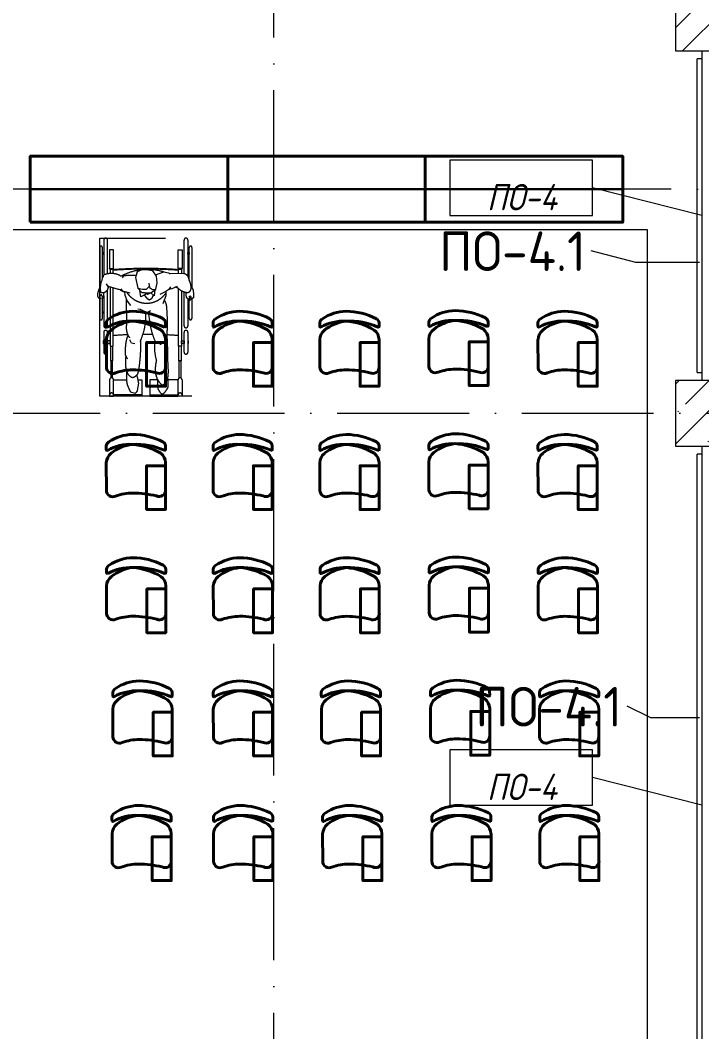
# Model space of a CAD drawing. Header units: millimetres. Extents: x -6467 to 105918, y -7090 to 92481.
# Drawn here: x 95574 to 100750, y 56688 to 64364 of the extents above; entities that cross this region are included whole.
import ezdxf

# ---------------------------------------------------------------- set-up
doc = ezdxf.new("R2010")
doc.units = ezdxf.units.MM
for name, pattern in [('50_200_ШТРИХ_1Т_ш5_п1_п1_', [1400, 1000, -200, 0, -200]), ('IMPORT-200_ШТРИХ__ш1_п0_6_ _4_', [128000, 80000, -48000]), ('IMPORT-ACAD_ISO03W100', [6000, 2400, -3600])]:
    doc.linetypes.add(name, pattern=pattern)
for name, color, linetype, lineweight in [('A-FLOR', 7, 'Continuous', 9), ('A-FLOR-IDEN', 7, 'Continuous', 9), ('A-WALL', 7, 'Continuous', 5), ('A-WALL-IDEN', 7, 'Continuous', 9), ('S-COLS', 7, 'Continuous', 9), ('S-COLS-1', 7, 'Continuous', 5)]:
    doc.layers.add(name, color=color, linetype=linetype, lineweight=lineweight)
for name, color, linetype, lineweight, true_color in [('мебель 2 этаж-1', 7, 'Continuous', 40, 0xaaaaaa), ('Оси-3', 7, '50_200_ШТРИХ_1Т_ш5_п1_п1_', 9, 0xaaaaaa), ('ТХ_функционал-12', 7, 'IMPORT-ACAD_ISO03W100', 20, 0xaaaaaa), ('ТХ_функционал-13', 7, 'IMPORT-200_ШТРИХ__ш1_п0_6_ _4_', 20, 0xaaaaaa), ('ТХ_функционал-2', 7, 'Continuous', 40, 0xaaaaaa), ('ТХ_функционал-9', 7, 'Continuous', 30, 0xaaaaaa)]:
    doc.layers.add(name, color=color, linetype=linetype, lineweight=lineweight, true_color=true_color)
doc.styles.add('GOST Common', font='GOST_Common.ttf', dxfattribs={"height": 300})
doc.styles.add('GOST Common_I', font='GOST_Common Italic.ttf', dxfattribs={"width": 0.9, "height": 200})

# ---------------------------------------------------------------- blocks, each defined once
blk = doc.blocks.new('BSC_Колонна _Прямоугольная - 500х700-V311-АИ_План этажа Радиаторы_2')
at = {"layer": 'S-COLS-1'}
h = blk.add_hatch(dxfattribs=at)
h.set_pattern_fill('FP_207', color=256, style=0, pattern_type=2)
h.set_pattern_definition([(315, (-64381.04, 100900), (228.0985, 228.0985), []), (315, (-64381.04, 100671.9), (228.0985, 228.0985), [403.225, -80.645, 6.706, -73.939])])
h.paths.add_polyline_path([(-250, 72.7), (-250, -350), (250, -350), (250, 350), (-250, 350)])
for p, q in [((250, 350), (-250, 350)), ((-250, 350), (-250, -350)), ((250, -350), (250, 350)), ((-250, -350), (250, -350))]:
    blk.add_line(p, q, dxfattribs=at)
blk = doc.blocks.new('BSC_Колонна _Прямоугольная - 500х700-V315-АИ_План этажа Радиаторы_2')
at = {"layer": 'S-COLS-1'}
h = blk.add_hatch(dxfattribs=at)
h.set_pattern_fill('FP_211', color=256, style=0, pattern_type=2)
h.set_pattern_definition([(315, (-61381.04, 100900), (228.0985, 228.0985), []), (315, (-61381.04, 100671.9), (228.0985, 228.0985), [403.225, -80.645, 6.706, -73.939])])
h.paths.add_polyline_path([(-250, 350), (-250, -350), (250, -350), (250, 350)])
for p, q in [((250, 350), (-250, 350)), ((-250, 350), (-250, -350)), ((250, -350), (250, 350)), ((-250, -350), (250, -350))]:
    blk.add_line(p, q, dxfattribs=at)
blk = doc.blocks.new('мебель 2 этаж-28800768-АИ_План этажа Радиаторы_2')
at = {"layer": 'ТХ_функционал-12'}
for p, q in [((98471.6, 64410.3), (98471.6, 64143.8)), ((98501.6, 64154.6), (98501.6, 64410.3)), ((99081.6, 64156.2), (99081.6, 64410.3)), ((99111.6, 64410.3), (99111.6, 64134)), ((98441.6, 64355.3), (98441.6, 64049.5)), ((98461.6, 64120.1), (98461.6, 64355.3)), ((99121.6, 64104.5), (99121.6, 64355.3)), ((99141.6, 64355.3), (99141.6, 64049.1)), ((98620, 64137.5), (98611.4, 64123.9)), ((98967.7, 64160), (99077.5, 64157.3)), ((99110.6, 64137), (99133.9, 64068.3)), ((98507.3, 64053.4), (98492, 64079.3)), ((98501.6, 63760.3), (98501.6, 64034.1)), ((98730.4, 64044.7), (98762, 64013.8)), ((98830.5, 64010.9), (98867.1, 64039.3)), ((98441.6, 63967.1), (98441.6, 63815.3)), ((98461.6, 63815.3), (98461.6, 63965.8)), ((98471.6, 63986.5), (98471.6, 63760.3)), ((98642.4, 63958.6), (98643.8, 63762.1)), ((99081.6, 63760.3), (99081.6, 64018)), ((99111.6, 63964.4), (99111.6, 63760.3)), ((99121.6, 63978.8), (99121.6, 63982.8)), ((99121.6, 63815.3), (99121.6, 63956)), ((99141.6, 63962.9), (99141.6, 63815.3)), ((98809.9, 63866.5), (98822.4, 63780.7)), ((98790.8, 63811.6), (98790.8, 63862)), ((98471.6, 63710.3), (98471.6, 63560.3)), ((98501.6, 63560.3), (98501.6, 63710.3)), ((99081.6, 63560.3), (99081.6, 63710.3)), ((99111.6, 63710.3), (99111.6, 63560.3)), ((98645.7, 63418), (98645.1, 63352.4)), ((98880.2, 63353.1), (98880.2, 63322.4)), ((98674.5, 63259), (98708.7, 63247.7)), ((98729.1, 63268), (98737.5, 63323.6)), ((98761.6, 63235.3), (98546.6, 63235.3)), ((98821.6, 63235.3), (99036.6, 63235.3))]:
    blk.add_line(p, q, dxfattribs=at)
at = {"layer": 'ТХ_функционал-12', "flags": 128}
for points in [[(99141.6, 63225.3), (98441.6, 63225.3), (98441.6, 64425.3), (99141.6, 64425.3)], [(98516.6, 64195.3), (98546.6, 64195.3), (98546.6, 64335.3), (98516.6, 64335.3), (98516.6, 64195.3), (98546.6, 64195.3), (98546.6, 64192.3), (98516.6, 64192.3)], [(99066.6, 64195.3), (99036.6, 64195.3), (99036.6, 64335.3), (99066.6, 64335.3), (99066.6, 64195.3), (99036.6, 64195.3), (99036.6, 64192.3), (99066.6, 64192.3)], [(98461.6, 64303.3), (98471.6, 64303.3), (98471.6, 64315.3), (98461.6, 64315.3)], [(99121.6, 64303.3), (99111.6, 64303.3), (99111.6, 64315.3), (99121.6, 64315.3)], [(98461.6, 63867.3), (98471.6, 63867.3), (98471.6, 63855.3), (98461.6, 63855.3)], [(99121.6, 63867.3), (99111.6, 63867.3), (99111.6, 63855.3), (99121.6, 63855.3)], [(98501.6, 63625.3), (98519.6, 63625.3), (98519.6, 63645.3), (98501.6, 63645.3)], [(99081.6, 63625.3), (99063.6, 63625.3), (99063.6, 63645.3), (99081.6, 63645.3)]]:
    blk.add_lwpolyline(points, close=True, dxfattribs=at)
for points in [[(98516.6, 64192.3), (98519.6, 64189.3), (98543.6, 64189.3), (98546.6, 64192.3)], [(98543.6, 64156.3), (98543.6, 64189.3), (98519.6, 64189.3), (98519.6, 64156.8)], [(98814.5, 64084.2), (98819.8, 64050.4), (98843.4, 64036.4), (98867.1, 64039.2), (98877, 64086.1), (98872.3, 64137.5), (98846, 64176.9), (98793.5, 64185.3), (98762, 64185.3), (98725.1, 64168.6), (98712.1, 64126.4), (98730.4, 64044.7), (98767.1, 64039.3), (98796.1, 64039.3), (98818.3, 64059.9)], [(99066.6, 64192.3), (99063.6, 64189.3), (99039.6, 64189.3), (99036.6, 64192.3)], [(99039.6, 64158.2), (99039.6, 64189.3), (99063.6, 64189.3), (99063.6, 64157.6)], [(98865.9, 64147.1), (98927.5, 64168.6), (98964.4, 64162.9), (98967.7, 64160), (98976.8, 64151)], [(98519.6, 64056.6), (98519.6, 63605.3), (98543.6, 63605.3), (98543.6, 64049)], [(98600.6, 64041.6), (98612.6, 64025.1), (98669.6, 64010.6)], [(98796.1, 64002.7), (98754.1, 63980.2), (98745.9, 64029.5)], [(98860.5, 64034.2), (98853.9, 63988.5), (98830.2, 64011.1)], [(98979, 64056.3), (98966.9, 64036.4), (98943.3, 64019.5), (98898.8, 63997.9)], [(98943.3, 64019.5), (98943.3, 63988.5), (98924.2, 63934.8), (98919.6, 63926.7)], [(99029.9, 64058.9), (98984.9, 64039.3), (98972, 64044.6)], [(99063.6, 64025.3), (99063.6, 63605.3), (99039.6, 63605.3), (99039.6, 64042.8)], [(99136.5, 64055.3), (99140.2, 64052), (99151.6, 64029.2), (99152.7, 63996.5), (99153.1, 63972.8), (99146.1, 63968.5), (99139.3, 63960.1), (99136.8, 63979.6), (99131.3, 63985.8), (99120.6, 63982.5), (99125.6, 63964.4), (99126.6, 63950), (99117.3, 63961.2), (99107, 63967), (99101.2, 63978.3), (99097.6, 63995.2), (99097.4, 64015.3)], [(98459.1, 63984.3), (98457.4, 63962.1), (98460, 63963.1), (98470.5, 63980.5), (98476.5, 64014.4)], [(98630.2, 64017.2), (98633.2, 63991.4), (98648.9, 63946.5), (98675.5, 63913.1)], [(98847.7, 63994.5), (98838.1, 63966.2), (98819.8, 63954.9), (98806.6, 63963.3), (98785.6, 63988.5), (98781.6, 63995)], [(98830, 64010.9), (98804, 63997.1), (98785.6, 64011.1)], [(98730.2, 63888.2), (98748.8, 63887.4), (98801.4, 63862.2), (98828.1, 63875.7)], [(98707.7, 63622.6), (98683.6, 63627.7), (98668.9, 63653.6)], [(98522.6, 63605.3), (98522.6, 63495.3), (98540.6, 63495.3), (98540.6, 63605.3)], [(98926.4, 63627.7), (98911.7, 63622.6), (98902.1, 63617.2), (98897.2, 63617.2)], [(99060.6, 63605.3), (99060.6, 63495.3), (99042.6, 63495.3), (99042.6, 63605.3)], [(98537.6, 63364.1), (98537.6, 63495.3), (98525.6, 63495.3), (98525.6, 63364.1)], [(99045.6, 63364.1), (99045.6, 63495.3), (99057.6, 63495.3), (99057.6, 63364.1)], [(98516.6, 63350.3), (98516.6, 63225.3), (98546.6, 63225.3), (98546.6, 63350.3), (98645.1, 63350.3)], [(98732.4, 63350.3), (98761.6, 63350.3), (98761.6, 63225.3), (98546.6, 63225.3)], [(98880.2, 63350.3), (98821.6, 63350.3), (98821.6, 63225.3), (99036.6, 63225.3)], [(99066.6, 63350.3), (99066.6, 63225.3), (99036.6, 63225.3), (99036.6, 63350.3), (98960.4, 63350.3)]]:
    blk.add_lwpolyline(points, dxfattribs=at)
at = {"layer": 'ТХ_функционал-12'}
for centre, radius, start, end in [((98486.6, 64410.3), 15, 0, 180), ((99096.6, 64410.3), 15, 0, 180), ((98451.6, 64355.3), 10, 0, 180), ((99131.6, 64355.3), 10, 0, 180), ((98791.6, 61115.1), 3080.2, 85.38187, 94.61813), ((98791.6, 61110.1), 3080.2, 85.38187, 94.61813), ((98804.4, 63770), 417.5, 72.5326, 118.67838), ((98761, 64007.3), 319.9, 154.30547, 168.4904), ((98528.6, 64009.8), 147.2, 59.16973, 112.33532), ((98678, 63817.4), 325.3, 84.0911, 100.27052), ((99063.6, 64097.4), 61.5, 40.14329, 76.91115), ((98578.6, 63975.2), 155.8, 148.77076, 173.85174), ((98572.7, 64045.6), 127.8, 168.4904, 193.57778), ((98464.3, 64055.7), 43.1, 248.39119, 357.03221), ((98755.4, 64760.3), 742.1, 250.01329, 257.39019), ((98647.4, 64101.3), 84.7, 230.40617, 268.96749), ((99009, 64002.2), 50.8, 41.45856, 82.71225), ((99113.8, 64122.4), 109.3, 232.38339, 268.76549), ((99105.7, 64041.1), 28.5, 281.64362, 334.06949), ((99084.2, 64051.5), 52.4, 334.06949, 18.71787), ((98450.9, 63992.7), 27.2, 181.79546, 261.46643), ((98444.7, 63991.8), 3.54, 230.39918, 4.30503), ((97333.1, 63770), 1130.8, 9.97317, 11.17104), ((98451.5, 63992.3), 3.2, 44.8531, 184.30503), ((98424, 63964.9), 42, 38.65197, 44.8531), ((98448.3, 63984.4), 10.8, 359.66039, 38.65197), ((98797.4, 64109.1), 177.5, 211.40002, 325.25739), ((98809.5, 64321.6), 311.4, 261.22432, 273.86112), ((98840.9, 63894.3), 110.2, 359.36477, 34.3703), ((97571.3, 63778.4), 1384.6, 356.79645, 4.75129), ((98451.6, 63815.3), 10, 180, 0), ((98339.7, 63832.8), 451.6, 335.02185, 357.30452), ((99131.6, 63815.3), 10, 180, 0), ((98486.6, 63760.3), 15, 180, 0), ((98486.6, 63710.3), 15, 0, 180), ((98775.1, 63746.8), 132.2, 173.36729, 216.26653), ((99346.2, 63856.5), 529.3, 188.24023, 203.52839), ((99096.6, 63760.3), 15, 180, 0), ((99096.6, 63710.3), 15, 0, 180), ((98491.6, 63635.3), 25, 143.1301, 216.8699), ((98791.6, 60615.1), 3080.2, 92.54723, 94.61813), ((98836.5, 63600.9), 199.5, 154.10975, 179.10008), ((97290.1, 63643.5), 1464.8, 352.2848, 0.44984), ((98791.6, 60615.1), 3080.2, 89.05947, 90.40544), ((99209.7, 63595.5), 352.3, 171.88295, 196.52538), ((96703, 63615.2), 2252.4, 359.60618, 2.18297), ((98791.6, 60615.1), 3080.2, 85.38187, 86.97584), ((99091.6, 63635.3), 25, 323.1301, 36.8699), ((98486.6, 63560.3), 15, 180, 0), ((98827.4, 63567.9), 193.9, 169.27005, 188.58746), ((101532.9, 63582), 2577.6, 179.60618, 184.0229), ((99096.6, 63560.3), 15, 180, 0), ((98728, 63573.1), 98.4, 200.29749, 219.4629), ((99057.6, 63488.4), 421.3, 175.03721, 185.77043), ((99112.8, 63430.2), 249.5, 164.87994, 185.38457), ((98891.1, 63496.4), 257.6, 191.27138, 203.06225), ((98574.4, 63456.4), 167.4, 338.68039, 356.73945), ((99010.5, 63420.6), 146.7, 185.38457, 224.91874), ((98531.6, 63350.3), 15, 0, 180), ((98776.1, 63351.1), 131, 179.42747, 203.22441), ((98723, 63444.7), 84.7, 215.51364, 237.69088), ((98692.3, 63395.4), 26.6, 236.95237, 303.04763), ((98670.2, 63435.5), 72.2, 300.36119, 326.43429), ((97758.3, 63150.8), 994.3, 10.00554, 13.7086), ((98853.4, 63393.6), 108.5, 315.08126, 4.0229), ((97923.2, 63297.7), 1038.5, 0.59251, 3.96595), ((99051.6, 63350.3), 15, 0, 180), ((99320, 63584.4), 722.8, 203.22441, 206.75938), ((98687.8, 63289.2), 46.4, 296.69534, 332.85173), ((99125.6, 63322.4), 245.4, 180, 188.56576), ((99004.5, 63332.6), 130.3, 201.0215, 222.94979), ((98918.4, 63328.8), 16.7, 224.91874, 315.08126), ((98782.3, 63385.5), 201, 317.40257, 329.46472), ((98920.4, 63305.4), 41.3, 327.80668, 4.17986), ((98531.6, 63235.3), 15, 0, 180), ((98912.1, 63275.1), 31.3, 264.57234, 305.34493), ((99051.6, 63235.3), 15, 0, 180)]:
    blk.add_arc(centre, radius, start, end, dxfattribs=at)
at = {"layer": 'ТХ_функционал-13', "flags": 128}
blk.add_lwpolyline([(96225.5, 64491.2), (102599.5, 64491.2), (102599.5, 58291.3)], dxfattribs=at)
at = {"layer": 'ТХ_функционал-2'}
for p, q in [((100941.1, 63763.6), (100941, 63788.8)), ((101391.1, 63764.5), (101391, 63789.7)), ((98491.3, 63758.5), (98491.2, 63783.7)), ((98941.3, 63759.4), (98941.2, 63784.6)), ((99302, 63758.3), (99301.9, 63783.5)), ((99752, 63759.2), (99751.9, 63784.4)), ((100112.7, 63758.1), (100112.6, 63783.3)), ((100562.7, 63759), (100562.6, 63784.2)), ((101769.5, 63758.1), (101769.5, 63783.3)), ((102219.5, 63759), (102219.5, 63784.2)), ((98491.5, 63656.5), (98491.9, 63446.5)), ((98941.5, 63441.4), (98941.5, 63657.4)), ((99302.2, 63656.3), (99302.6, 63446.4)), ((99752.2, 63441.2), (99752.2, 63657.2)), ((100112.9, 63656.1), (100113.3, 63446.2)), ((100562.9, 63441), (100562.9, 63657)), ((100941.3, 63661.6), (100941.7, 63451.6)), ((101391.3, 63446.5), (101391.3, 63662.5)), ((101769.7, 63656.1), (101770.2, 63446.2)), ((102219.8, 63441), (102219.8, 63657)), ((98491.3, 62823.4), (98491.2, 62848.6)), ((98941.3, 62824.3), (98941.2, 62849.5)), ((99302, 62823.2), (99301.9, 62848.4)), ((99752, 62824.1), (99751.9, 62849.3)), ((100112.7, 62823), (100112.6, 62848.2)), ((100562.7, 62823.9), (100562.6, 62849.1)), ((100941.1, 62828.5), (100941, 62853.7)), ((101391.1, 62829.4), (101391, 62854.6)), ((101769.5, 62823), (101769.5, 62848.2)), ((102219.5, 62823.9), (102219.5, 62849.1)), ((98491.5, 62721.3), (98491.9, 62511.4)), ((98941.5, 62506.2), (98941.5, 62722.3)), ((99302.2, 62721.2), (99302.6, 62511.2)), ((99752.2, 62506.1), (99752.2, 62722.1)), ((100112.9, 62721), (100113.3, 62511)), ((100562.9, 62505.9), (100562.9, 62721.9)), ((100941.3, 62726.5), (100941.7, 62516.5)), ((101391.3, 62511.4), (101391.3, 62727.4)), ((101769.7, 62721), (101770.2, 62511)), ((102219.8, 62505.9), (102219.8, 62721.9)), ((98493.2, 61888.2), (98493.1, 61913.4)), ((98943.2, 61889.1), (98943.1, 61914.3)), ((99303.9, 61888.1), (99303.8, 61913.2)), ((99753.9, 61889), (99753.8, 61914.1)), ((100114.6, 61887.9), (100114.5, 61913.1)), ((100564.5, 61888.8), (100564.5, 61914)), ((100943, 61893.3), (100942.9, 61918.5)), ((101393, 61894.3), (101392.9, 61919.4)), ((101771.4, 61887.9), (101771.4, 61913.1)), ((102221.4, 61888.8), (102221.4, 61914)), ((98493.4, 61786.2), (98493.8, 61576.3)), ((98943.4, 61571.1), (98943.4, 61787.1)), ((99304.1, 61786), (99304.5, 61576.1)), ((99754.1, 61570.9), (99754.1, 61786.9)), ((100114.8, 61785.9), (100115.2, 61575.9)), ((100564.8, 61570.7), (100564.8, 61786.8)), ((100943.2, 61791.3), (100943.6, 61581.4)), ((101393.2, 61576.2), (101393.2, 61792.2)), ((101771.6, 61785.9), (101772, 61575.9)), ((102221.7, 61570.7), (102221.7, 61786.8)), ((98541.4, 60952.9), (98541.4, 60978.1)), ((98991.4, 60953.8), (98991.4, 60979)), ((99303.9, 60952.9), (99303.8, 60978.1)), ((99753.9, 60953.8), (99753.8, 60979)), ((100124.3, 60952.8), (100124.2, 60977.9)), ((100574.3, 60953.7), (100574.2, 60978.9)), ((100952.7, 60958.2), (100952.7, 60983.4)), ((101402.7, 60959.1), (101402.6, 60984.3)), ((101781.1, 60952.8), (101781.1, 60977.9)), ((102231.1, 60953.7), (102231.1, 60978.9)), ((98541.6, 60850.9), (98542.1, 60641)), ((98991.7, 60635.8), (98991.7, 60851.8)), ((99304.1, 60850.9), (99304.5, 60641)), ((99754.1, 60635.8), (99754.1, 60851.8)), ((100124.5, 60850.7), (100124.9, 60640.8)), ((100574.5, 60635.6), (100574.5, 60851.6)), ((100952.9, 60856.2), (100953.3, 60646.3)), ((101403, 60641.1), (101403, 60857.1)), ((101781.3, 60850.7), (101781.8, 60640.8)), ((102231.4, 60635.6), (102231.4, 60851.6)), ((98534.7, 60007.7), (98534.7, 60032.9)), ((98984.7, 60008.6), (98984.7, 60033.8)), ((99305.8, 60007.7), (99305.7, 60032.9)), ((99755.8, 60008.6), (99755.7, 60033.8)), ((100134.2, 60007.8), (100134.2, 60032.9)), ((100584.2, 60008.7), (100584.1, 60033.8)), ((100962.6, 60007.7), (100962.6, 60032.9)), ((101412.6, 60008.6), (101412.6, 60033.8)), ((101782.4, 60007.7), (101782.4, 60032.9)), ((102232.4, 60008.6), (102232.4, 60033.8)), ((98534.9, 59905.7), (98535.3, 59695.8)), ((98985, 59690.6), (98985, 59906.6)), ((99306, 59905.7), (99306.4, 59695.8)), ((99756, 59690.6), (99756, 59906.6)), ((100134.4, 59905.7), (100134.8, 59695.8)), ((100584.5, 59690.6), (100584.5, 59906.6)), ((100962.8, 59905.7), (100963.3, 59695.8)), ((101412.9, 59690.6), (101412.9, 59906.6)), ((101782.6, 59905.7), (101783.1, 59695.8)), ((102232.7, 59690.6), (102232.7, 59906.6))]:
    blk.add_line(p, q, dxfattribs=at)
at = {"layer": 'ТХ_функционал-2', "flags": 128}
for points in [[(97913.9, 64546.3), (99413.9, 64546.3), (99413.9, 65046.3), (100913.9, 65046.3), (100913.9, 64546.3), (102413.9, 64546.3), (102413.9, 65046.3), (100913.9, 65046.3), (100913.9, 64546.3), (99413.9, 64546.3), (99413.9, 65046.3), (97913.9, 65046.3)], [(101391.3, 63638.5), (101247.3, 63638.5), (101247.3, 63306.5), (101391.3, 63306.5)], [(98941.5, 63633.4), (98797.5, 63633.4), (98797.5, 63301.4), (98941.5, 63301.4)], [(99752.2, 63633.2), (99608.2, 63633.2), (99608.2, 63301.2), (99752.2, 63301.2)], [(100562.9, 63633.1), (100418.9, 63633.1), (100418.9, 63301.1), (100562.9, 63301.1)], [(102219.8, 63633.1), (102075.7, 63633.1), (102075.7, 63301.1), (102219.8, 63301.1)], [(98941.5, 62698.3), (98797.5, 62698.3), (98797.5, 62366.3), (98941.5, 62366.3)], [(99752.2, 62698.1), (99608.2, 62698.1), (99608.2, 62366.1), (99752.2, 62366.1)], [(100562.9, 62697.9), (100418.9, 62697.9), (100418.9, 62365.9), (100562.9, 62365.9)], [(101391.3, 62703.4), (101247.3, 62703.4), (101247.3, 62371.4), (101391.3, 62371.4)], [(102219.8, 62697.9), (102075.7, 62697.9), (102075.7, 62365.9), (102219.8, 62365.9)], [(98943.4, 61763.2), (98799.4, 61763.2), (98799.4, 61431.2), (98943.4, 61431.2)], [(99754.1, 61763), (99610.1, 61763), (99610.1, 61431), (99754.1, 61431)], [(100564.8, 61762.8), (100420.8, 61762.8), (100420.8, 61430.8), (100564.8, 61430.8)], [(101393.2, 61768.3), (101249.2, 61768.3), (101249.2, 61436.3), (101393.2, 61436.3)], [(102221.7, 61762.8), (102077.6, 61762.8), (102077.6, 61430.8), (102221.7, 61430.8)], [(98991.7, 60827.8), (98847.6, 60827.8), (98847.6, 60495.8), (98991.7, 60495.8)], [(99754.1, 60827.8), (99610.1, 60827.8), (99610.1, 60495.8), (99754.1, 60495.8)], [(100574.5, 60827.7), (100430.5, 60827.7), (100430.5, 60495.7), (100574.5, 60495.7)], [(101403, 60833.2), (101258.9, 60833.2), (101258.9, 60501.2), (101403, 60501.2)], [(102231.4, 60827.7), (102087.4, 60827.7), (102087.4, 60495.7), (102231.4, 60495.7)], [(98985, 59882.7), (98840.9, 59882.7), (98840.9, 59550.7), (98985, 59550.7)], [(99756, 59882.7), (99612, 59882.7), (99612, 59550.7), (99756, 59550.7)], [(100584.5, 59882.7), (100440.4, 59882.7), (100440.4, 59550.7), (100584.5, 59550.7)], [(101412.9, 59882.7), (101268.9, 59882.7), (101268.9, 59550.7), (101412.9, 59550.7)], [(102232.7, 59882.7), (102088.6, 59882.7), (102088.6, 59550.7), (102232.7, 59550.7)]]:
    blk.add_lwpolyline(points, close=True, dxfattribs=at)
at = {"layer": 'ТХ_функционал-2'}
for centre, radius, start, end in [((98697.7, 63537), 333.7, 91.13985, 124.06478), ((98685.7, 63349.3), 521.4, 63.10525, 89.41302), ((99508.4, 63536.8), 333.7, 91.13985, 124.06478), ((99496.4, 63349.1), 521.4, 63.10525, 89.41302), ((100319.1, 63536.7), 333.7, 91.13985, 124.06478), ((100307.1, 63348.9), 521.4, 63.10525, 89.41302), ((101147.5, 63542.1), 333.7, 91.13985, 124.06478), ((101135.5, 63354.4), 521.4, 63.10525, 89.41302), ((101975.9, 63536.7), 333.7, 91.13985, 124.06478), ((101964, 63348.9), 521.4, 63.10525, 89.41302), ((98531.5, 63778.6), 40.5, 120.6811, 172.784), ((98672.9, 63449.6), 346.5, 86.96523, 119.94469), ((98725.2, 63483.3), 314.3, 96.21776, 128.92583), ((98716.5, 63259.9), 536.3, 66.23033, 92.7064), ((98652, 63297.6), 499.6, 59.59746, 85.5046), ((98901, 63779.3), 40.5, 7.44736, 59.55026), ((99342.2, 63778.4), 40.5, 120.6811, 172.784), ((99483.6, 63449.5), 346.5, 86.96523, 119.94469), ((99535.9, 63483.1), 314.3, 96.21776, 128.92583), ((99527.2, 63259.8), 536.3, 66.23033, 92.7064), ((99462.7, 63297.4), 499.6, 59.59746, 85.5046), ((99711.7, 63779.2), 40.5, 7.44736, 59.55026), ((100152.8, 63778.2), 40.5, 120.6811, 172.784), ((100294.2, 63449.3), 346.5, 86.96523, 119.94469), ((100346.6, 63482.9), 314.3, 96.21776, 128.92583), ((100337.9, 63259.6), 536.3, 66.23033, 92.7064), ((100273.4, 63297.2), 499.6, 59.59746, 85.5046), ((100522.4, 63779), 40.5, 7.44736, 59.55026), ((100981.3, 63783.7), 40.5, 120.6811, 172.784), ((101122.7, 63454.8), 346.5, 86.96523, 119.94469), ((101175.1, 63488.4), 314.3, 96.21776, 128.92583), ((101166.3, 63265.1), 536.3, 66.23033, 92.7064), ((101101.9, 63302.7), 499.6, 59.59746, 85.5046), ((101350.8, 63784.5), 40.5, 7.44736, 59.55026), ((101809.7, 63778.2), 40.5, 120.6811, 172.784), ((101951.1, 63449.3), 346.5, 86.96523, 119.94469), ((102003.5, 63482.9), 314.3, 96.21776, 128.92583), ((101994.8, 63259.6), 536.3, 66.23033, 92.7064), ((101930.3, 63297.2), 499.6, 59.59746, 85.5046), ((102179.3, 63779), 40.5, 7.44736, 59.55026), ((98498.5, 63757.1), 7.37, 169.33846, 280.71707), ((98587.3, 63652.5), 95.9, 128.36832, 177.63553), ((98845.7, 63653), 95.9, 2.59583, 51.86304), ((98934, 63758), 7.37, 259.51429, 10.8929), ((99309.2, 63757), 7.37, 169.33846, 280.71707), ((99398, 63652.3), 95.9, 128.36832, 177.63553), ((99656.3, 63652.9), 95.9, 2.59583, 51.86304), ((99744.7, 63757.8), 7.37, 259.51429, 10.8929), ((100119.9, 63756.8), 7.37, 169.33846, 280.71707), ((100208.7, 63652.2), 95.9, 128.36832, 177.63553), ((100467, 63652.7), 95.9, 2.59583, 51.86304), ((100555.4, 63757.7), 7.37, 259.51429, 10.8929), ((100948.3, 63762.2), 7.37, 169.33846, 280.71707), ((101037.2, 63657.6), 95.9, 128.36832, 177.63553), ((101295.5, 63658.2), 95.9, 2.59583, 51.86304), ((101383.9, 63763.1), 7.37, 259.51429, 10.8929), ((101776.8, 63756.8), 7.37, 169.33846, 280.71707), ((101865.6, 63652.2), 95.9, 128.36832, 177.63553), ((102123.9, 63652.7), 95.9, 2.59583, 51.86304), ((102212.3, 63757.7), 7.37, 259.51429, 10.8929), ((98540.3, 63446.7), 48.4, 180.01695, 296.48064), ((98696.8, 63017.2), 409.1, 90.68306, 109.25687), ((98688.3, 62655.6), 770.6, 76.20118, 89.72664), ((98893.5, 63447.4), 48.4, 243.75072, 0.21441), ((99351, 63446.5), 48.4, 180.01695, 296.48064), ((99507.5, 63017), 409.1, 90.68306, 109.25687), ((99499, 62655.4), 770.6, 76.20118, 89.72664), ((99704.2, 63447.2), 48.4, 243.75072, 0.21441), ((100161.7, 63446.3), 48.4, 180.01695, 296.48064), ((100318.2, 63016.8), 409.1, 90.68306, 109.25687), ((100309.7, 62655.2), 770.6, 76.20118, 89.72664), ((100514.9, 63447.1), 48.4, 243.75072, 0.21441), ((100990.1, 63451.8), 48.4, 180.01695, 296.48064), ((101146.6, 63022.3), 409.1, 90.68306, 109.25687), ((101138.1, 62660.7), 770.6, 76.20118, 89.72664), ((101343.3, 63452.5), 48.4, 243.75072, 0.21441), ((101818.6, 63446.3), 48.4, 180.01695, 296.48064), ((101975.1, 63016.8), 409.1, 90.68306, 109.25687), ((101966.5, 62655.2), 770.6, 76.20118, 89.72664), ((102171.7, 63447.1), 48.4, 243.75072, 0.21441), ((98531.5, 62843.5), 40.5, 120.6811, 172.784), ((98697.7, 62601.9), 333.7, 91.13985, 124.06478), ((98685.7, 62414.2), 521.4, 63.10525, 89.41302), ((98901, 62844.2), 40.5, 7.44736, 59.55026), ((99342.2, 62843.3), 40.5, 120.6811, 172.784), ((99508.4, 62601.7), 333.7, 91.13985, 124.06478), ((99496.4, 62414), 521.4, 63.10525, 89.41302), ((99711.7, 62844), 40.5, 7.44736, 59.55026), ((100152.8, 62843.1), 40.5, 120.6811, 172.784), ((100319.1, 62601.5), 333.7, 91.13985, 124.06478), ((100307.1, 62413.8), 521.4, 63.10525, 89.41302), ((100522.4, 62843.8), 40.5, 7.44736, 59.55026), ((100981.3, 62848.6), 40.5, 120.6811, 172.784), ((101147.5, 62607), 333.7, 91.13985, 124.06478), ((101135.5, 62419.3), 521.4, 63.10525, 89.41302), ((101350.8, 62849.3), 40.5, 7.44736, 59.55026), ((101809.7, 62843.1), 40.5, 120.6811, 172.784), ((101975.9, 62601.5), 333.7, 91.13985, 124.06478), ((101964, 62413.8), 521.4, 63.10525, 89.41302), ((102179.3, 62843.8), 40.5, 7.44736, 59.55026), ((98498.5, 62822), 7.37, 169.33846, 280.71707), ((98587.3, 62717.4), 95.9, 128.36832, 177.63553), ((98672.9, 62514.5), 346.5, 86.96523, 119.94469), ((98725.2, 62548.1), 314.3, 96.21776, 128.92583), ((98716.5, 62324.8), 536.3, 66.23033, 92.7064), ((98652, 62362.4), 499.6, 59.59746, 85.5046), ((98845.7, 62717.9), 95.9, 2.59583, 51.86304), ((98934, 62822.9), 7.37, 259.51429, 10.8929), ((99309.2, 62821.8), 7.37, 169.33846, 280.71707), ((99398, 62717.2), 95.9, 128.36832, 177.63553), ((99483.6, 62514.3), 346.5, 86.96523, 119.94469), ((99535.9, 62547.9), 314.3, 96.21776, 128.92583), ((99527.2, 62324.6), 536.3, 66.23033, 92.7064), ((99462.7, 62362.3), 499.6, 59.59746, 85.5046), ((99656.3, 62717.7), 95.9, 2.59583, 51.86304), ((99744.7, 62822.7), 7.37, 259.51429, 10.8929), ((100119.9, 62821.6), 7.37, 169.33846, 280.71707), ((100208.7, 62717), 95.9, 128.36832, 177.63553), ((100294.2, 62514.1), 346.5, 86.96523, 119.94469), ((100346.6, 62547.8), 314.3, 96.21776, 128.92583), ((100337.9, 62324.4), 536.3, 66.23033, 92.7064), ((100273.4, 62362.1), 499.6, 59.59746, 85.5046), ((100467, 62717.5), 95.9, 2.59583, 51.86304), ((100555.4, 62822.5), 7.37, 259.51429, 10.8929), ((100948.3, 62827.1), 7.37, 169.33846, 280.71707), ((101037.2, 62722.5), 95.9, 128.36832, 177.63553), ((101122.7, 62519.6), 346.5, 86.96523, 119.94469), ((101175.1, 62553.2), 314.3, 96.21776, 128.92583), ((101166.3, 62329.9), 536.3, 66.23033, 92.7064), ((101101.9, 62367.6), 499.6, 59.59746, 85.5046), ((101295.5, 62723), 95.9, 2.59583, 51.86304), ((101383.9, 62828), 7.37, 259.51429, 10.8929), ((101776.8, 62821.6), 7.37, 169.33846, 280.71707), ((101865.6, 62717), 95.9, 128.36832, 177.63553), ((101951.1, 62514.1), 346.5, 86.96523, 119.94469), ((102003.5, 62547.8), 314.3, 96.21776, 128.92583), ((101994.8, 62324.4), 536.3, 66.23033, 92.7064), ((101930.3, 62362.1), 499.6, 59.59746, 85.5046), ((102123.9, 62717.5), 95.9, 2.59583, 51.86304), ((102212.3, 62822.5), 7.37, 259.51429, 10.8929), ((98540.3, 62511.6), 48.4, 180.01695, 296.48064), ((98696.8, 62082.1), 409.1, 90.68306, 109.25687), ((98688.3, 61720.5), 770.6, 76.20118, 89.72664), ((98893.5, 62512.3), 48.4, 243.75072, 0.21441), ((99351, 62511.4), 48.4, 180.01695, 296.48064), ((99507.5, 62081.9), 409.1, 90.68306, 109.25687), ((99499, 61720.3), 770.6, 76.20118, 89.72664), ((99704.2, 62512.1), 48.4, 243.75072, 0.21441), ((100161.7, 62511.2), 48.4, 180.01695, 296.48064), ((100318.2, 62081.7), 409.1, 90.68306, 109.25687), ((100309.7, 61720.1), 770.6, 76.20118, 89.72664), ((100514.9, 62511.9), 48.4, 243.75072, 0.21441), ((100990.1, 62516.7), 48.4, 180.01695, 296.48064), ((101146.6, 62087.2), 409.1, 90.68306, 109.25687), ((101138.1, 61725.6), 770.6, 76.20118, 89.72664), ((101343.3, 62517.4), 48.4, 243.75072, 0.21441), ((101818.6, 62511.2), 48.4, 180.01695, 296.48064), ((101975.1, 62081.7), 409.1, 90.68306, 109.25687), ((101966.5, 61720.1), 770.6, 76.20118, 89.72664), ((102171.7, 62511.9), 48.4, 243.75072, 0.21441), ((98699.6, 61666.8), 333.7, 91.13985, 124.06478), ((98687.6, 61479), 521.4, 63.10525, 89.41302), ((99510.3, 61666.6), 333.7, 91.13985, 124.06478), ((99498.3, 61478.8), 521.4, 63.10525, 89.41302), ((100321, 61666.4), 333.7, 91.13985, 124.06478), ((100309, 61478.7), 521.4, 63.10525, 89.41302), ((100983.2, 61913.4), 40.5, 120.6811, 172.784), ((101149.4, 61671.9), 333.7, 91.13985, 124.06478), ((101137.4, 61484.1), 521.4, 63.10525, 89.41302), ((101352.7, 61914.2), 40.5, 7.44736, 59.55026), ((101977.8, 61666.4), 333.7, 91.13985, 124.06478), ((101965.8, 61478.7), 521.4, 63.10525, 89.41302), ((98500.4, 61886.9), 7.37, 169.33846, 280.71707), ((98533.4, 61908.3), 40.5, 120.6811, 172.784), ((98674.8, 61579.4), 346.5, 86.96523, 119.94469), ((98727.1, 61613), 314.3, 96.21776, 128.92583), ((98718.4, 61389.7), 536.3, 66.23033, 92.7064), ((98653.9, 61427.3), 499.6, 59.59746, 85.5046), ((98902.9, 61909.1), 40.5, 7.44736, 59.55026), ((98935.9, 61887.7), 7.37, 259.51429, 10.8929), ((99311.1, 61886.7), 7.37, 169.33846, 280.71707), ((99344, 61908.1), 40.5, 120.6811, 172.784), ((99485.4, 61579.2), 346.5, 86.96523, 119.94469), ((99537.8, 61612.8), 314.3, 96.21776, 128.92583), ((99529.1, 61389.5), 536.3, 66.23033, 92.7064), ((99464.6, 61427.1), 499.6, 59.59746, 85.5046), ((99713.6, 61908.9), 40.5, 7.44736, 59.55026), ((99746.6, 61887.6), 7.37, 259.51429, 10.8929), ((100121.8, 61886.5), 7.37, 169.33846, 280.71707), ((100154.7, 61908), 40.5, 120.6811, 172.784), ((100296.1, 61579), 346.5, 86.96523, 119.94469), ((100348.5, 61612.6), 314.3, 96.21776, 128.92583), ((100339.8, 61389.3), 536.3, 66.23033, 92.7064), ((100275.3, 61426.9), 499.6, 59.59746, 85.5046), ((100524.3, 61908.7), 40.5, 7.44736, 59.55026), ((100557.3, 61887.4), 7.37, 259.51429, 10.8929), ((100950.2, 61892), 7.37, 169.33846, 280.71707), ((101124.6, 61584.5), 346.5, 86.96523, 119.94469), ((101176.9, 61618.1), 314.3, 96.21776, 128.92583), ((101168.2, 61394.8), 536.3, 66.23033, 92.7064), ((101103.7, 61432.4), 499.6, 59.59746, 85.5046), ((101385.7, 61892.9), 7.37, 259.51429, 10.8929), ((101778.7, 61886.5), 7.37, 169.33846, 280.71707), ((101811.6, 61908), 40.5, 120.6811, 172.784), ((101953, 61579), 346.5, 86.96523, 119.94469), ((102005.4, 61612.6), 314.3, 96.21776, 128.92583), ((101996.7, 61389.3), 536.3, 66.23033, 92.7064), ((101932.2, 61426.9), 499.6, 59.59746, 85.5046), ((102181.1, 61908.7), 40.5, 7.44736, 59.55026), ((102214.2, 61887.4), 7.37, 259.51429, 10.8929), ((98589.2, 61782.3), 95.9, 128.36832, 177.63553), ((98847.5, 61782.8), 95.9, 2.59583, 51.86304), ((99399.9, 61782.1), 95.9, 128.36832, 177.63553), ((99658.2, 61782.6), 95.9, 2.59583, 51.86304), ((100210.6, 61781.9), 95.9, 128.36832, 177.63553), ((100468.9, 61782.4), 95.9, 2.59583, 51.86304), ((101039, 61787.4), 95.9, 128.36832, 177.63553), ((101297.3, 61787.9), 95.9, 2.59583, 51.86304), ((101867.5, 61781.9), 95.9, 128.36832, 177.63553), ((102125.8, 61782.4), 95.9, 2.59583, 51.86304), ((98542.2, 61576.4), 48.4, 180.01695, 296.48064), ((98895.4, 61577.2), 48.4, 243.75072, 0.21441), ((99352.9, 61576.3), 48.4, 180.01695, 296.48064), ((99706.1, 61577), 48.4, 243.75072, 0.21441), ((100163.6, 61576.1), 48.4, 180.01695, 296.48064), ((100516.8, 61576.8), 48.4, 243.75072, 0.21441), ((100992, 61581.6), 48.4, 180.01695, 296.48064), ((101345.2, 61582.3), 48.4, 243.75072, 0.21441), ((101820.5, 61576.1), 48.4, 180.01695, 296.48064), ((102173.6, 61576.8), 48.4, 243.75072, 0.21441), ((98698.7, 61146.9), 409.1, 90.68306, 109.25687), ((98690.2, 60785.3), 770.6, 76.20118, 89.72664), ((99509.4, 61146.7), 409.1, 90.68306, 109.25687), ((99500.9, 60785.2), 770.6, 76.20118, 89.72664), ((100320.1, 61146.6), 409.1, 90.68306, 109.25687), ((100311.5, 60785), 770.6, 76.20118, 89.72664), ((101148.5, 61152), 409.1, 90.68306, 109.25687), ((101140, 60790.5), 770.6, 76.20118, 89.72664), ((101977, 61146.6), 409.1, 90.68306, 109.25687), ((101968.4, 60785), 770.6, 76.20118, 89.72664), ((98747.8, 60731.4), 333.7, 91.13985, 124.06478), ((98735.9, 60543.7), 521.4, 63.10525, 89.41302), ((99510.3, 60731.4), 333.7, 91.13985, 124.06478), ((99498.3, 60543.7), 521.4, 63.10525, 89.41302), ((100330.7, 60731.3), 333.7, 91.13985, 124.06478), ((100318.7, 60543.5), 521.4, 63.10525, 89.41302), ((101159.1, 60736.8), 333.7, 91.13985, 124.06478), ((101147.1, 60549), 521.4, 63.10525, 89.41302), ((101987.5, 60731.3), 333.7, 91.13985, 124.06478), ((101975.6, 60543.5), 521.4, 63.10525, 89.41302), ((98548.7, 60951.6), 7.37, 169.33846, 280.71707), ((98581.6, 60973), 40.5, 120.6811, 172.784), ((98723, 60644.1), 346.5, 86.96523, 119.94469), ((98775.4, 60677.7), 314.3, 96.21776, 128.92583), ((98766.7, 60454.4), 536.3, 66.23033, 92.7064), ((98702.2, 60492), 499.6, 59.59746, 85.5046), ((98951.2, 60973.8), 40.5, 7.44736, 59.55026), ((98984.2, 60952.4), 7.37, 259.51429, 10.8929), ((99311.1, 60951.6), 7.37, 169.33846, 280.71707), ((99344, 60973), 40.5, 120.6811, 172.784), ((99485.4, 60644.1), 346.5, 86.96523, 119.94469), ((99537.8, 60677.7), 314.3, 96.21776, 128.92583), ((99529.1, 60454.4), 536.3, 66.23033, 92.7064), ((99464.6, 60492), 499.6, 59.59746, 85.5046), ((99713.6, 60973.8), 40.5, 7.44736, 59.55026), ((99746.6, 60952.4), 7.37, 259.51429, 10.8929), ((100164.5, 60972.8), 40.5, 120.6811, 172.784), ((100131.5, 60951.4), 7.37, 169.33846, 280.71707), ((100305.9, 60643.9), 346.5, 86.96523, 119.94469), ((100358.2, 60677.5), 314.3, 96.21776, 128.92583), ((100349.5, 60454.2), 536.3, 66.23033, 92.7064), ((100285, 60491.8), 499.6, 59.59746, 85.5046), ((100534, 60973.6), 40.5, 7.44736, 59.55026), ((100567, 60952.3), 7.37, 259.51429, 10.8929), ((100960, 60956.9), 7.37, 169.33846, 280.71707), ((100992.9, 60978.3), 40.5, 120.6811, 172.784), ((101134.3, 60649.4), 346.5, 86.96523, 119.94469), ((101186.7, 60683), 314.3, 96.21776, 128.92583), ((101178, 60459.7), 536.3, 66.23033, 92.7064), ((101113.5, 60497.3), 499.6, 59.59746, 85.5046), ((101362.4, 60979.1), 40.5, 7.44736, 59.55026), ((101395.5, 60957.7), 7.37, 259.51429, 10.8929), ((101788.4, 60951.4), 7.37, 169.33846, 280.71707), ((101821.3, 60972.8), 40.5, 120.6811, 172.784), ((101962.7, 60643.9), 346.5, 86.96523, 119.94469), ((102015.1, 60677.5), 314.3, 96.21776, 128.92583), ((102006.4, 60454.2), 536.3, 66.23033, 92.7064), ((101941.9, 60491.8), 499.6, 59.59746, 85.5046), ((102190.9, 60973.6), 40.5, 7.44736, 59.55026), ((102223.9, 60952.3), 7.37, 259.51429, 10.8929), ((98637.5, 60846.9), 95.9, 128.36832, 177.63553), ((98895.8, 60847.5), 95.9, 2.59583, 51.86304), ((99399.9, 60846.9), 95.9, 128.36832, 177.63553), ((99658.2, 60847.5), 95.9, 2.59583, 51.86304), ((100220.3, 60846.8), 95.9, 128.36832, 177.63553), ((100478.6, 60847.3), 95.9, 2.59583, 51.86304), ((101048.8, 60852.3), 95.9, 128.36832, 177.63553), ((101307.1, 60852.8), 95.9, 2.59583, 51.86304), ((101877.2, 60846.8), 95.9, 128.36832, 177.63553), ((102135.5, 60847.3), 95.9, 2.59583, 51.86304), ((98590.5, 60641.1), 48.4, 180.01695, 296.48064), ((98943.6, 60641.8), 48.4, 243.75072, 0.21441), ((99352.9, 60641.1), 48.4, 180.01695, 296.48064), ((99706.1, 60641.8), 48.4, 243.75072, 0.21441), ((100526.5, 60641.7), 48.4, 243.75072, 0.21441), ((101001.8, 60646.4), 48.4, 180.01695, 296.48064), ((101354.9, 60647.2), 48.4, 243.75072, 0.21441), ((102183.4, 60641.7), 48.4, 243.75072, 0.21441), ((98747, 60211.6), 409.1, 90.68306, 109.25687), ((98738.4, 59850), 770.6, 76.20118, 89.72664), ((99509.4, 60211.6), 409.1, 90.68306, 109.25687), ((99500.9, 59850), 770.6, 76.20118, 89.72664), ((100173.3, 60641), 48.4, 180.01695, 296.48064), ((100329.8, 60211.4), 409.1, 90.68306, 109.25687), ((100321.3, 59849.9), 770.6, 76.20118, 89.72664), ((101158.3, 60216.9), 409.1, 90.68306, 109.25687), ((101149.7, 59855.3), 770.6, 76.20118, 89.72664), ((101830.2, 60641), 48.4, 180.01695, 296.48064), ((101986.7, 60211.4), 409.1, 90.68306, 109.25687), ((101978.1, 59849.9), 770.6, 76.20118, 89.72664), ((98741.1, 59786.3), 333.7, 91.13985, 124.06478), ((98729.1, 59598.5), 521.4, 63.10525, 89.41302), ((99512.2, 59786.3), 333.7, 91.13985, 124.06478), ((99500.2, 59598.5), 521.4, 63.10525, 89.41302), ((100340.6, 59786.3), 333.7, 91.13985, 124.06478), ((100328.6, 59598.5), 521.4, 63.10525, 89.41302), ((101169.1, 59786.3), 333.7, 91.13985, 124.06478), ((101157.1, 59598.5), 521.4, 63.10525, 89.41302), ((101988.8, 59786.3), 333.7, 91.13985, 124.06478), ((101976.9, 59598.5), 521.4, 63.10525, 89.41302), ((98574.9, 60027.8), 40.5, 120.6811, 172.784), ((98716.3, 59698.9), 346.5, 86.96523, 119.94469), ((98768.7, 59732.5), 314.3, 96.21776, 128.92583), ((98760, 59509.2), 536.3, 66.23033, 92.7064), ((98695.5, 59546.8), 499.6, 59.59746, 85.5046), ((98944.5, 60028.6), 40.5, 7.44736, 59.55026), ((99346, 60027.8), 40.5, 120.6811, 172.784), ((99487.3, 59698.9), 346.5, 86.96523, 119.94469), ((99539.7, 59732.5), 314.3, 96.21776, 128.92583), ((99531, 59509.2), 536.3, 66.23033, 92.7064), ((99466.5, 59546.8), 499.6, 59.59746, 85.5046), ((99715.5, 60028.6), 40.5, 7.44736, 59.55026), ((100174.4, 60027.8), 40.5, 120.6811, 172.784), ((100315.8, 59698.9), 346.5, 86.96523, 119.94469), ((100368.2, 59732.5), 314.3, 96.21776, 128.92583), ((100359.4, 59509.2), 536.3, 66.23033, 92.7064), ((100295, 59546.8), 499.6, 59.59746, 85.5046), ((100543.9, 60028.6), 40.5, 7.44736, 59.55026), ((101002.8, 60027.8), 40.5, 120.6811, 172.784), ((101144.2, 59698.9), 346.5, 86.96523, 119.94469), ((101196.6, 59732.5), 314.3, 96.21776, 128.92583), ((101187.9, 59509.2), 536.3, 66.23033, 92.7064), ((101123.4, 59546.8), 499.6, 59.59746, 85.5046), ((101372.4, 60028.6), 40.5, 7.44736, 59.55026), ((101822.6, 60027.8), 40.5, 120.6811, 172.784), ((101964, 59698.9), 346.5, 86.96523, 119.94469), ((102016.4, 59732.5), 314.3, 96.21776, 128.92583), ((102007.7, 59509.2), 536.3, 66.23033, 92.7064), ((101943.2, 59546.8), 499.6, 59.59746, 85.5046), ((102192.2, 60028.6), 40.5, 7.44736, 59.55026), ((98542, 60006.4), 7.37, 169.33846, 280.71707), ((98630.8, 59901.8), 95.9, 128.36832, 177.63553), ((98889.1, 59902.3), 95.9, 2.59583, 51.86304), ((98977.5, 60007.3), 7.37, 259.51429, 10.8929), ((99313, 60006.4), 7.37, 169.33846, 280.71707), ((99401.8, 59901.8), 95.9, 128.36832, 177.63553), ((99660.1, 59902.3), 95.9, 2.59583, 51.86304), ((99748.5, 60007.3), 7.37, 259.51429, 10.8929), ((100141.4, 60006.4), 7.37, 169.33846, 280.71707), ((100230.3, 59901.8), 95.9, 128.36832, 177.63553), ((100488.6, 59902.3), 95.9, 2.59583, 51.86304), ((100577, 60007.3), 7.37, 259.51429, 10.8929), ((100969.9, 60006.4), 7.37, 169.33846, 280.71707), ((101058.7, 59901.8), 95.9, 128.36832, 177.63553), ((101317, 59902.3), 95.9, 2.59583, 51.86304), ((101405.4, 60007.3), 7.37, 259.51429, 10.8929), ((101789.7, 60006.4), 7.37, 169.33846, 280.71707), ((101878.5, 59901.8), 95.9, 128.36832, 177.63553), ((102136.8, 59902.3), 95.9, 2.59583, 51.86304), ((102225.2, 60007.3), 7.37, 259.51429, 10.8929), ((98583.8, 59695.9), 48.4, 180.01695, 296.48064), ((98740.3, 59266.4), 409.1, 90.68306, 109.25687), ((98731.7, 58904.8), 770.6, 76.20118, 89.72664), ((98936.9, 59696.7), 48.4, 243.75072, 0.21441), ((99354.8, 59695.9), 48.4, 180.01695, 296.48064), ((99511.3, 59266.4), 409.1, 90.68306, 109.25687), ((99502.8, 58904.8), 770.6, 76.20118, 89.72664), ((99708, 59696.7), 48.4, 243.75072, 0.21441), ((100183.2, 59696), 48.4, 180.01695, 296.48064), ((100339.7, 59266.4), 409.1, 90.68306, 109.25687), ((100331.2, 58904.9), 770.6, 76.20118, 89.72664), ((100536.4, 59696.7), 48.4, 243.75072, 0.21441), ((101011.7, 59695.9), 48.4, 180.01695, 296.48064), ((101168.2, 59266.4), 409.1, 90.68306, 109.25687), ((101159.6, 58904.8), 770.6, 76.20118, 89.72664), ((101364.9, 59696.7), 48.4, 243.75072, 0.21441), ((101831.5, 59695.9), 48.4, 180.01695, 296.48064), ((101988, 59266.4), 409.1, 90.68306, 109.25687), ((101979.4, 58904.8), 770.6, 76.20118, 89.72664), ((102184.6, 59696.7), 48.4, 243.75072, 0.21441)]:
    blk.add_arc(centre, radius, start, end, dxfattribs=at)
at = {"layer": 'ТХ_функционал-9', "flags": 128}
blk.add_lwpolyline([(97913.9, 64796.3), (99413.9, 64796.3), (100913.9, 64796.3), (102413.9, 64796.3)], dxfattribs=at)
blk = doc.blocks.new('AAR_СКБ_Марка_Перекрытия_1 мм - Марка пола-27961726-АИ_План этажа Радиаторы_2')
at = {"layer": 'A-FLOR-IDEN'}
for p, q in [((2.723, 2.101), (-2.69, 2.101)), ((-2.69, 2.101), (-2.69, 0)), ((2.723, 0), (2.723, 2.101)), ((-2.69, 0), (2.723, 0))]:
    blk.add_line(p, q, dxfattribs=at)

msp = doc.modelspace()

# ---------------------------------------------------------------- linework, layer by layer
at = {"layer": 'A-FLOR'}
for p, q in [((100750, 64131), (100750, 64071)), ((100750, 61691), (100750, 61631)), ((100750, 61131), (100750, 61071))]:
    msp.add_line(p, q, dxfattribs=at)
at = {"layer": 'A-FLOR-IDEN'}
for p, q in [((100750, 62881), (99919, 63091.2)), ((100750, 58406), (99919, 58616.2))]:
    msp.add_line(p, q, dxfattribs=at)
at = {"layer": 'A-WALL'}
for p, q in [((100715, 61691), (100715, 64071)), ((100750, 64071), (100715, 64071)), ((100750, 64071), (100750, 61691)), ((100715, 61691), (100750, 61691)), ((100715, 56576), (100715, 61071)), ((100750, 61071), (100715, 61071)), ((100750, 61071), (100750, 56576))]:
    msp.add_line(p, q, dxfattribs=at)
at = {"layer": 'A-WALL-IDEN'}
for p, q in [((100249.7, 62524.7), (99909, 62614.1)), ((100732.5, 62524.7), (100249.7, 62524.7)), ((100364.2, 59070), (100184.1, 59157.5)), ((100732.5, 59070), (100364.2, 59070))]:
    msp.add_line(p, q, dxfattribs=at)
at = {"layer": 'Оси-3'}
for p, q in [((97500, 47431), (97500, 91281)), ((104718, 63081), (-5267.3, 63081)), ((82581.2, 61381), (104718, 61381))]:
    msp.add_line(p, q, dxfattribs=at)

# ---------------------------------------------------------------- block references
at = {"layer": 'A-FLOR-IDEN', "xscale": 199.9999999999999, "yscale": 199.9999999999999, "zscale": 199.9999999999999}
for p in [(99374.3, 62881), (99374.3, 58406)]:
    msp.add_blockref('AAR_СКБ_Марка_Перекрытия_1 мм - Марка пола-27961726-АИ_План этажа Радиаторы_2', p, dxfattribs=at)
at = {"layer": 'S-COLS', "rotation": 89.9999999999999}
for name, p in [('BSC_Колонна _Прямоугольная - 500х700-V311-АИ_План этажа Радиаторы_2', (100900, 64381)), ('BSC_Колонна _Прямоугольная - 500х700-V315-АИ_План этажа Радиаторы_2', (100900, 61381))]:
    msp.add_blockref(name, p, dxfattribs=at)
at = {"layer": 'мебель 2 этаж-1'}
msp.add_blockref('мебель 2 этаж-28800768-АИ_План этажа Радиаторы_2', (-2263.5, -1715.2), dxfattribs=at)

# ---------------------------------------------------------------- texts
at = {"layer": 'A-FLOR-IDEN', "char_height": 200, "width": 572.4, "attachment_point": 5, "line_spacing_factor": 1.022766, "style": 'GOST Common_I'}
for insert in [(99384.5, 63020.8), (99384.5, 58545.8)]:
    msp.add_mtext('\\pt180,360,540,720,900,1080,1260,1440,1620,1800,1980,2160,2340,2520,2700,2880,3060,3240,3420,3600,3780,3960,4140,4320,4500,4680,4860,5040,5220,5400,5580,5760;ПО-4', dxfattribs=dict(at, insert=insert))
at = {"layer": 'A-WALL-IDEN', "char_height": 300, "width": 1178, "attachment_point": 2, "line_spacing_factor": 1.022766, "style": 'GOST Common'}
for insert in [(99313, 62760.6), (99588.1, 59304)]:
    msp.add_mtext('\\pt80.001,159.999,240,320.001,399.999,480,560.001,639.999,720,800.001,879.999,960,1040.001,1119.999,1200,1280.001,1359.999,1440,1520.001,1599.999,1680,1760.001,1839.999,1920,2000.001,2079.999,2160,2240.001,2319.999,2400,2480.001,2559.999;ПО-4.1', dxfattribs=dict(at, insert=insert))

doc.saveas('drawing.dxf')
